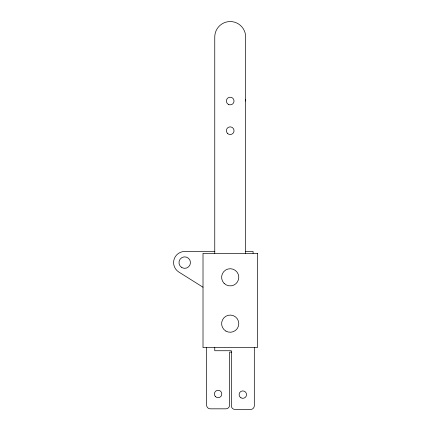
<?xml version="1.0" encoding="UTF-8"?>
<svg xmlns="http://www.w3.org/2000/svg" width="431" height="431" viewBox="0 0 431 431"><rect width="100%" height="100%" fill="white"/><g stroke="black" fill="none" stroke-linecap="round" stroke-linejoin="round"><path stroke-width="0.65" d="M214.875 251.472L184.721 251.472A11.125 11.125 0 0 0 178.8 272.02L203.012 287.224M245.708 251.472L253.078 251.472L253.078 253.326M231.598 352.095L229.588 352.095L229.588 405.124A3.707 3.707 0 0 1 225.882 408.83L210.306 408.83A3.707 3.707 0 0 1 206.6 405.124L206.6 347.645M254.312 347.645L254.312 405.743A3.707 3.707 0 0 1 250.605 409.45L235.03 409.45A3.707 3.707 0 0 1 231.323 405.743L231.323 350.732L214.757 350.732L214.757 347.645M245.659 253.326L245.659 37.001A15.451 15.451 0 0 0 230.208 21.55A15.451 15.451 0 0 0 214.757 37.001L214.757 253.326M245.6 99.69A15.451 15.451 0 0 1 245.659 101.032M257.404 253.326L203.012 253.326L203.012 347.645L257.404 347.645L257.404 253.326M228.295 104.35A3.831 3.831 0 0 0 234.038 101.032A3.831 3.831 0 0 0 228.295 97.713A3.831 3.831 0 0 0 228.295 104.35M224.136 283.382A8.593 8.593 0 0 0 238.505 279.53A8.593 8.593 0 0 0 227.983 269.009A8.593 8.593 0 0 0 224.136 283.382M225.914 331.1A8.593 8.593 0 0 0 238.801 323.659A8.593 8.593 0 0 0 225.914 316.219A8.593 8.593 0 0 0 225.914 331.1M181.844 267.576A5.748 5.748 0 0 0 190.464 262.598A5.748 5.748 0 0 0 181.844 257.619A5.748 5.748 0 0 0 181.844 267.576M227.498 133.411A3.831 3.831 0 0 0 233.909 131.692A3.831 3.831 0 0 0 229.217 127A3.831 3.831 0 0 0 227.498 133.411M215.473 396.622A3.707 3.707 0 0 0 221.674 394.958A3.707 3.707 0 0 0 217.132 390.416A3.707 3.707 0 0 0 215.473 396.622M240.961 397.829A3.707 3.707 0 0 0 246.527 394.618A3.707 3.707 0 0 0 240.961 391.407A3.707 3.707 0 0 0 240.961 397.829"/></g></svg>
